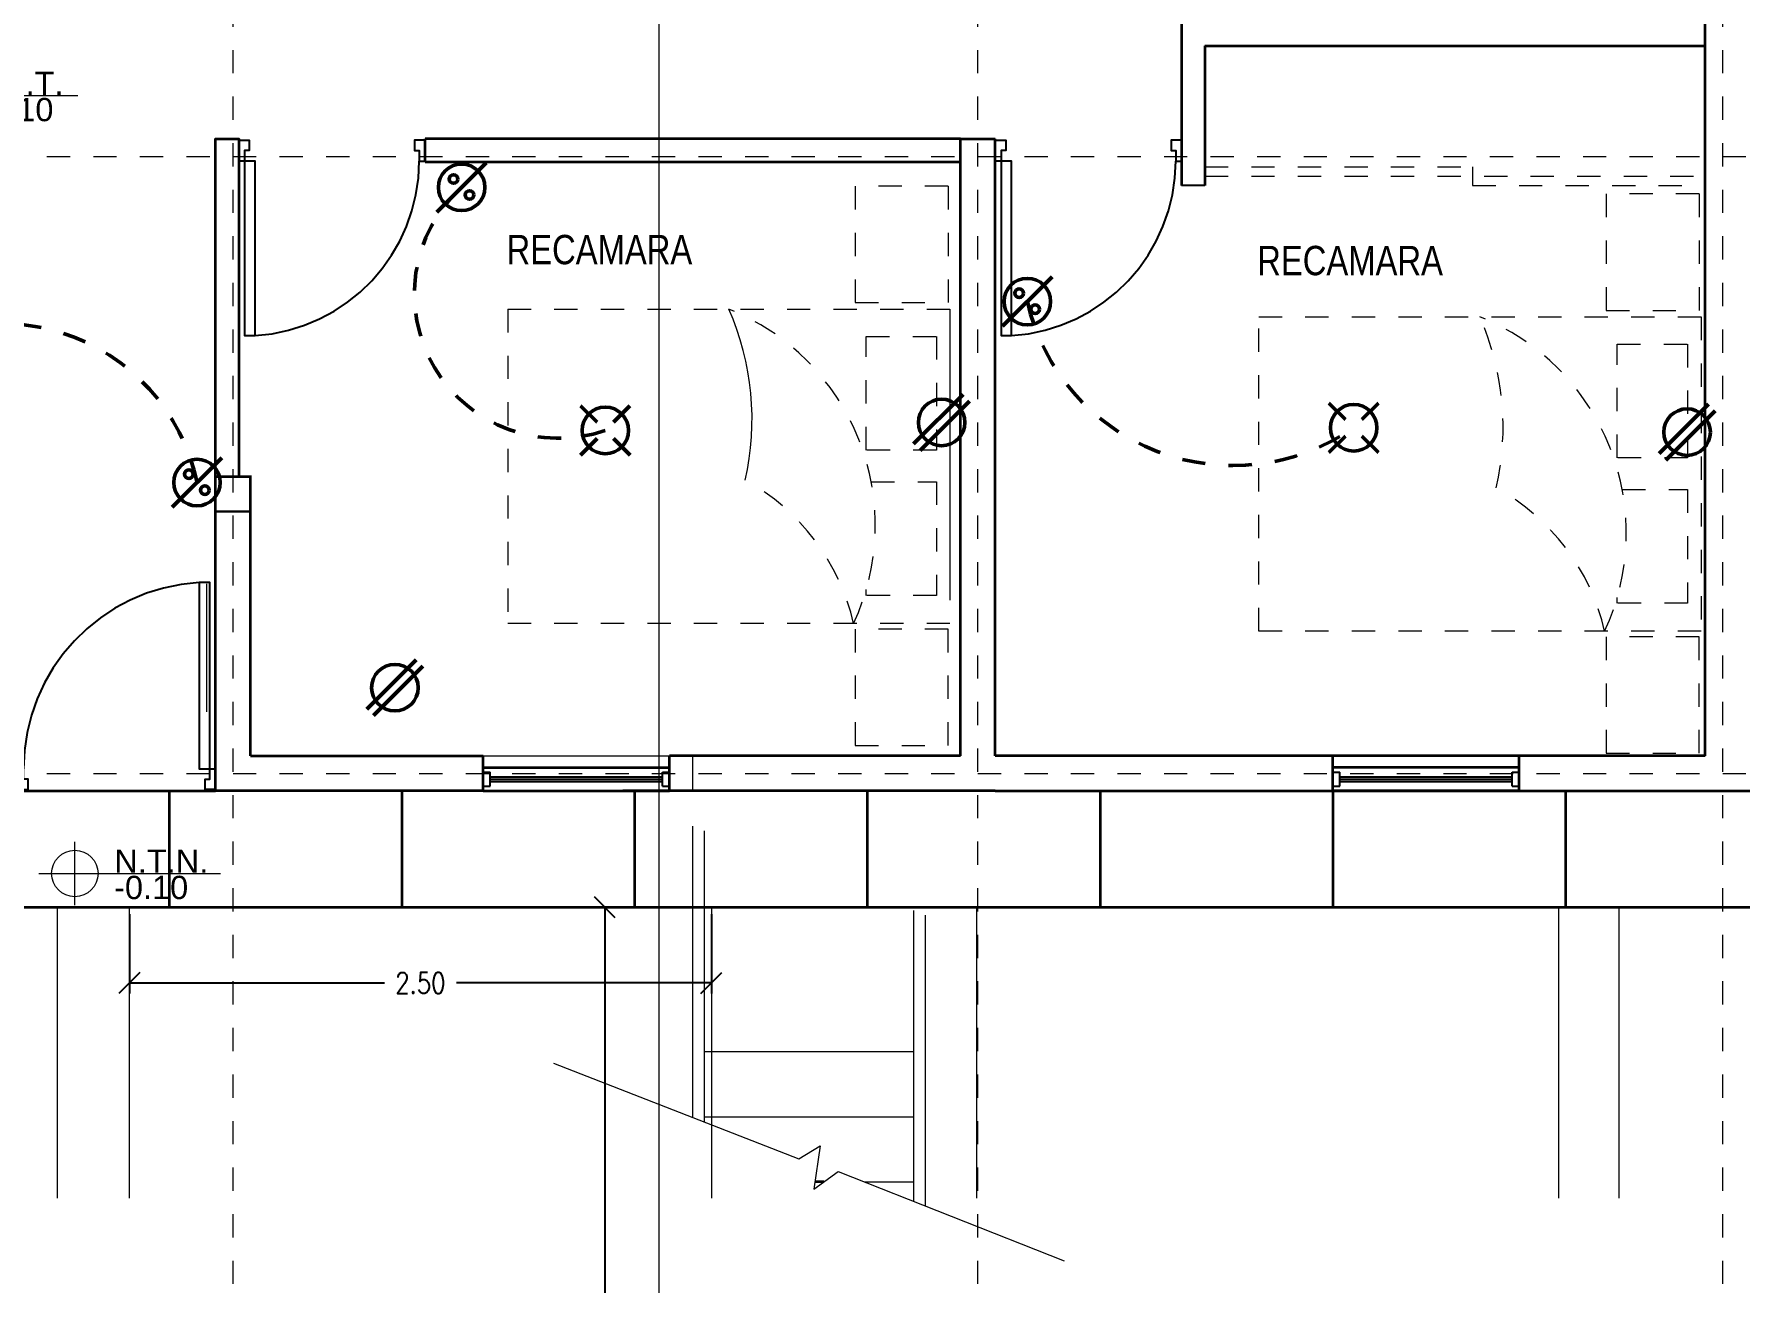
# Model space of a CAD drawing. Header units: metres. Extents: x -255 to -21, y -382 to -241.
# Drawn here: x -174.23 to -166.9, y -344.28 to -338.92 of the extents above; entities that cross this region are included whole.
import ezdxf
from ezdxf.enums import TextEntityAlignment as Align

# ---------------------------------------------------------------- set-up
doc = ezdxf.new("R2010")
doc.units = ezdxf.units.M
doc.header["$LTSCALE"] = 5
doc.header["$MEASUREMENT"] = 0
for name, pattern in [('CENTER2', [1.125, 0.75, -0.125, 0.125, -0.125]), ('DASHDOT', [1, 0.5, -0.25, 0, -0.25]), ('HIDDEN', [0.375, 0.25, -0.125])]:
    doc.linetypes.add(name, pattern=pattern)
doc.layers.get('0').update_dxf_attribs({"color": 30})
for name, color, linetype, lineweight in [('A-ANNO-DIMS', 3, 'Continuous', 18), ('A-ANNO-SYMB', 3, 'Continuous', 18), ('A-ANNO-TEXT', 3, 'Continuous', 18), ('A-DOOR-FULL', 4, 'Continuous', 25), ('A-ELEV-MBE2', 4, 'Continuous', 25), ('A-EQPM-FIXD', 1, 'Continuous', 50), ('A-FLOR-LEVL', 7, 'Continuous', 35), ('A-FLOR-OVHD', 3, 'HIDDEN', 18), ('A-FURN', 8, 'Continuous', 18), ('A-GLAZ-FULL', 4, 'Continuous', 25), ('A-WALL-FULL', 7, 'Continuous', 35), ('A-WALL-FULL-EXTR', 7, 'Continuous', 35), ('A-WALL-FULL-INTR', 7, 'Continuous', 35), ('U-PARK-MNR', 255, 'Continuous', 13)]:
    doc.layers.add(name, color=color, linetype=linetype, lineweight=lineweight)
doc.styles.add('E-ARIAL', font='arial.ttf')
doc.styles.add('E-ROMANS', font='romans.shx', dxfattribs={"width": 0.8})
doc.dimstyles.new('E-0050_TICK_18', dxfattribs={"dimscale": 0.001, "dimtxt": 90, "dimasz": 90, "dimexe": 45, "dimexo": 30, "dimgap": 45, "dimtad": 0, "dimzin": 0, "dimdsep": 46, "dimtxsty": 'E-ROMANS', "dimblk": 'OBLIQUE', "dimcen": 45, "dimclrd": 256, "dimclre": 256, "dimclrt": 256, "dimadec": 0, "dimazin": 0, "dimtfac": 1, "dimtmove": 1, "dimatfit": 3, "dimldrblk": 'OPEN90', "dimfxl": 1, "dimtfill": 1, "dimtolj": 1, "dimtzin": 0, "dimarcsym": 0})

# ---------------------------------------------------------------- blocks, each defined once
blk = doc.blocks.new('DOOR-75')
for points in [[(-0.07, 0.84), (-0.07, 0.09), (-0.025, 0.09), (-0.025, 0.84), (-0.07, 0.84)], [(-0.775, 0.09), (-0.8, 0.09), (-0.8, 0), (-0.755, 0), (-0.755, 0.045), (-0.775, 0.045), (-0.775, 0.09)], [(-0.025, 0.09), (0, 0.09), (0, 0), (-0.045, 0), (-0.045, 0.045), (-0.025, 0.045), (-0.025, 0.09)]]:
    blk.add_lwpolyline(points)
at = {"linetype": 'HIDDEN'}
blk.add_arc((-0.0225, 0.089), 0.7525, 93.61808, 179.92486, dxfattribs=at)
blk = doc.blocks.new('_Oblique')
at = {"color": 0, "linetype": 'ByBlock', "lineweight": -2}
blk.add_line((-0.5, -0.5), (0.5, 0.5), dxfattribs=at)
blk = doc.blocks.new('*D218')
at = {"layer": 'A-ANNO-DIMS', "linetype": 'DASHDOT', "lineweight": -2, "transparency": 16777216}
for p, q in [((-171.3456, -342.6698), (-171.8182, -342.6698)), ((-171.7732, -342.6698), (-171.7732, -345.0151)), ((-171.7732, -347.6698), (-171.7732, -345.3245)), ((-171.3456, -347.6698), (-171.8182, -347.6698))]:
    blk.add_line(p, q, dxfattribs=at)
at = {"layer": 'A-ANNO-DIMS', "linetype": 'DASHDOT', "lineweight": -2, "transparency": 16777216, "xscale": 0.09, "yscale": 0.09, "zscale": 0.09}
for p, rotation in [((-171.7732, -342.6698), 90), ((-171.7732, -347.6698), 270)]:
    blk.add_blockref('_Oblique', p, dxfattribs=dict(at, rotation=rotation))
at = {"layer": 'A-ANNO-DIMS', "linetype": 'DASHDOT', "transparency": 16777216, "insert": (-171.7732, -345.1698), "char_height": 0.09, "attachment_point": 5, "rotation": 90, "style": 'E-ROMANS', "bg_fill": 3, "box_fill_scale": 1.25, "bg_fill_color": 256, "bg_fill_true_color": 13158600, "bg_fill_transparency": 0}
blk.add_mtext('\\A1;5.00', dxfattribs=at)
blk = doc.blocks.new('_Open90')
at = {"color": 0, "linetype": 'ByBlock', "lineweight": -2}
for p, q in [((0, 0), (-1, 0)), ((-0.5, 0.5), (0, 0)), ((0, 0), (-0.5, -0.5))]:
    blk.add_line(p, q, dxfattribs=at)
blk = doc.blocks.new('*D219')
at = {"layer": 'A-ANNO-DIMS', "linetype": 'DASHDOT', "lineweight": -2, "transparency": 16777216}
for p, q in [((-173.8156, -342.6998), (-173.8156, -343.0402)), ((-171.3156, -342.6998), (-171.3156, -343.0402)), ((-173.8156, -342.9952), (-172.7203, -342.9952)), ((-171.3156, -342.9952), (-172.4109, -342.9952))]:
    blk.add_line(p, q, dxfattribs=at)
at = {"layer": 'A-ANNO-DIMS', "linetype": 'DASHDOT', "lineweight": -2, "transparency": 16777216, "xscale": 0.09, "yscale": 0.09, "zscale": 0.09, "rotation": 180}
blk.add_blockref('_Oblique', (-173.8156, -342.9952), dxfattribs=at)
at = {"layer": 'A-ANNO-DIMS', "linetype": 'DASHDOT', "lineweight": -2, "transparency": 16777216, "xscale": 0.09, "yscale": 0.09, "zscale": 0.09}
blk.add_blockref('_Oblique', (-171.3156, -342.9952), dxfattribs=at)
at = {"layer": 'A-ANNO-DIMS', "linetype": 'DASHDOT', "transparency": 16777216, "insert": (-172.5656, -342.9952), "char_height": 0.09, "attachment_point": 5, "style": 'E-ROMANS', "bg_fill": 3, "box_fill_scale": 1.25, "bg_fill_color": 256, "bg_fill_true_color": 13158600, "bg_fill_transparency": 0}
blk.add_mtext('\\A1;2.50', dxfattribs=at)
blk = doc.blocks.new('TAG-LEVEL-PL')
for p, q in [((0, -0.1359), (0, 0.1359)), ((-0.1545, 0), (0.6266, 0))]:
    blk.add_line(p, q)
blk.add_circle((0, 0), 0.1)
at = {"style": 'E-ARIAL'}
blk.add_attdef('REF', text='', height=0.1, dxfattribs=at).set_placement((0.1697, -0.0271), align=Align.BOTTOM_LEFT)
blk.add_attdef('NIVEL', text='', height=0.1, dxfattribs=at).set_placement((0.1688, -0.01), align=Align.TOP_LEFT)
blk = doc.blocks.new('DOOR-80')
for points in [[(-0.07, 0.89), (-0.07, 0.09), (-0.025, 0.09), (-0.025, 0.89), (-0.07, 0.89)], [(-0.825, 0.09), (-0.85, 0.09), (-0.85, 0), (-0.805, 0), (-0.805, 0.045), (-0.825, 0.045), (-0.825, 0.09)], [(-0.025, 0.09), (0, 0.09), (0, 0), (-0.045, 0), (-0.045, 0.045), (-0.025, 0.045), (-0.025, 0.09)]]:
    blk.add_lwpolyline(points)
at = {"linetype": 'HIDDEN'}
blk.add_arc((-0.0227, 0.0891), 0.8023, 93.38109, 179.93414, dxfattribs=at)
blk = doc.blocks.new('*D209')
at = {"layer": 'A-ANNO-DIMS', "linetype": 'DASHDOT', "lineweight": -2, "transparency": 16777216}
for p, q in [((-174.1556, -342.6698), (-174.4216, -342.6698)), ((-174.3766, -342.6698), (-174.3766, -345.0151)), ((-174.3766, -347.6698), (-174.3766, -345.3245)), ((-174.1556, -347.6698), (-174.4216, -347.6698))]:
    blk.add_line(p, q, dxfattribs=at)
at = {"layer": 'A-ANNO-DIMS', "linetype": 'DASHDOT', "lineweight": -2, "transparency": 16777216, "xscale": 0.09, "yscale": 0.09, "zscale": 0.09}
for p, rotation in [((-174.3766, -342.6698), 90), ((-174.3766, -347.6698), 270)]:
    blk.add_blockref('_Oblique', p, dxfattribs=dict(at, rotation=rotation))
at = {"layer": 'A-ANNO-DIMS', "linetype": 'DASHDOT', "transparency": 16777216, "insert": (-174.3766, -345.1698), "char_height": 0.09, "attachment_point": 5, "rotation": 90, "style": 'E-ROMANS', "bg_fill": 3, "box_fill_scale": 1.25, "bg_fill_color": 256, "bg_fill_true_color": 13158600, "bg_fill_transparency": 0}
blk.add_mtext('\\A1;5.00', dxfattribs=at)

msp = doc.modelspace()

# ---------------------------------------------------------------- linework, layer by layer
at = {"layer": 'A-ANNO-DIMS', "linetype": 'DASHDOT'}
for p, q in [((-171.4956, -342.1698), (-171.4956, -342.0198)), ((-171.3956, -342.1698), (-171.3956, -342.0198))]:
    msp.add_line(p, q, dxfattribs=at)
at = {"layer": 'A-ANNO-DIMS', "linetype": 'DASHDOT', "const_width": 0.01}
msp.add_lwpolyline([(-173.4456, -340.8198), (-173.4456, -340.9698), (-173.2956, -340.9698), (-173.2956, -340.8198)], close=True, dxfattribs=at)
at = {"layer": 'A-ANNO-SYMB', "linetype": 'CENTER2', "ltscale": 0.001}
for p, q in [((-170.1706, -348.488), (-170.1706, -335.2448)), ((-166.9706, -348.488), (-166.9706, -335.2448)), ((-177.5706, -339.4448), (-156.3706, -339.4448)), ((-177.5706, -339.4448), (-156.3706, -339.4448)), ((-177.5706, -342.0948), (-156.3706, -342.0948))]:
    msp.add_line(p, q, dxfattribs=at)
at = {"layer": 'A-ELEV-MBE2'}
msp.add_line((-169.1956, -339.5698), (-169.2956, -339.5698), dxfattribs=at)
at = {"layer": 'A-EQPM-FIXD'}
for p, q in [((-172.4946, -339.684), (-172.2824, -339.4719)), ((-170.0641, -340.1747), (-169.852, -339.9626)), ((-170.4464, -340.6796), (-170.2342, -340.4675)), ((-171.8065, -340.5866), (-171.8772, -340.5159)), ((-171.7358, -340.5866), (-171.6651, -340.5159)), ((-170.4181, -340.7079), (-170.206, -340.4957)), ((-168.5913, -340.5752), (-168.662, -340.5045)), ((-168.5206, -340.5752), (-168.4499, -340.5044)), ((-167.2436, -340.7212), (-167.0315, -340.509)), ((-167.2153, -340.7494), (-167.0032, -340.5373)), ((-171.8065, -340.6573), (-171.8772, -340.728)), ((-171.7358, -340.6573), (-171.665, -340.728)), ((-168.5913, -340.6459), (-168.662, -340.7166)), ((-168.5206, -340.6459), (-168.4499, -340.7166)), ((-173.6314, -340.9518), (-173.4193, -340.7396)), ((-172.7954, -341.8188), (-172.5832, -341.6066)), ((-172.7671, -341.847), (-172.555, -341.6349))]:
    msp.add_line(p, q, dxfattribs=at)
for centre, radius in [((-172.3885, -339.5779), 0.1), ((-172.4231, -339.5421), 0.0185), ((-172.3545, -339.6107), 0.0185), ((-169.958, -340.0687), 0.1), ((-169.9927, -340.0328), 0.0185), ((-169.924, -340.1014), 0.0185), ((-171.7711, -340.622), 0.1), ((-170.3262, -340.5877), 0.1), ((-168.5559, -340.6105), 0.1), ((-167.1234, -340.6292), 0.1), ((-173.5254, -340.8457), 0.1), ((-173.56, -340.8098), 0.0185), ((-173.4913, -340.8784), 0.0185), ((-172.6752, -341.7268), 0.1)]:
    msp.add_circle(centre, radius, dxfattribs=at)
at = {"layer": 'A-EQPM-FIXD', "linetype": 'HIDDEN', "ltscale": 0.009}
for centre, radius, start, end in [((-171.9723, -340.0364), 0.6192, 132.23062, 288.96442), ((-169.0738, -339.8656), 0.9072, 192.93134, 304.80828), ((-174.3655, -341.0211), 0.8583, 11.79004, 133.35892)]:
    msp.add_arc(centre, radius, start, end, dxfattribs=at)
at = {"layer": 'A-FLOR-LEVL'}
for p, q in [((-172.2956, -342.0698), (-171.4956, -342.0698)), ((-167.8456, -342.0698), (-168.6456, -342.0698)), ((-174.2956, -342.1698), (-173.4456, -342.1698)), ((-172.2956, -342.1698), (-171.4956, -342.1698)), ((-170.6456, -342.1698), (-170.6456, -342.6698)), ((-170.0956, -342.1698), (-167.0456, -342.1698)), ((-169.6456, -342.1698), (-169.6456, -342.6698)), ((-167.8456, -342.1698), (-168.6456, -342.1698)), ((-168.6456, -342.1698), (-168.6456, -342.6698)), ((-167.6456, -342.1698), (-167.6456, -342.6698)), ((-170.8325, -343.8498), (-170.871, -343.8498))]:
    msp.add_line(p, q, dxfattribs=at)
at = {"layer": 'A-FLOR-OVHD'}
for p, q in [((-172.2956, -342.0198), (-171.4956, -342.0198)), ((-170.4456, -343.9338), (-170.4456, -342.1698)), ((-170.3956, -343.9536), (-170.3956, -342.1698)), ((-170.9393, -343.7498), (-170.8485, -343.6953)), ((-170.8485, -343.6953), (-170.8755, -343.8809)), ((-170.8755, -343.8809), (-170.7709, -343.8053)), ((-170.7709, -343.8053), (-169.8, -344.1889)), ((-170.6583, -343.8498), (-170.4456, -343.8498))]:
    msp.add_line(p, q, dxfattribs=at)
at = {"layer": 'A-FURN', "linetype": 'HIDDEN', "ltscale": 0.001}
for p, q in [((-169.1956, -339.4898), (-168.0456, -339.4898)), ((-169.1956, -339.5298), (-167.0456, -339.5298)), ((-168.0456, -339.4898), (-168.0456, -339.5698)), ((-170.2978, -339.573), (-170.6978, -339.573)), ((-170.6978, -339.573), (-170.6978, -340.073)), ((-170.2978, -339.573), (-170.2978, -340.073)), ((-168.0456, -339.5698), (-167.0456, -339.5698)), ((-167.0712, -339.6064), (-167.4712, -339.6064)), ((-167.4712, -339.6064), (-167.4712, -340.1064)), ((-167.0712, -339.6064), (-167.0712, -340.1064)), ((-172.1903, -340.1009), (-172.1903, -341.4509)), ((-172.1903, -340.1009), (-170.2903, -340.1009)), ((-170.6978, -340.073), (-170.2978, -340.073)), ((-167.4712, -340.1064), (-167.0712, -340.1064)), ((-168.9637, -341.4843), (-168.9637, -340.1343)), ((-168.9637, -340.1343), (-167.0637, -340.1343)), ((-167.0637, -340.1343), (-167.0637, -341.4843)), ((-170.2903, -341.4509), (-172.1903, -341.4509)), ((-170.2978, -341.4751), (-170.6978, -341.4751)), ((-170.6978, -341.4751), (-170.6978, -341.9751)), ((-170.2978, -341.9751), (-170.2978, -341.4751)), ((-167.0637, -341.4843), (-168.9637, -341.4843)), ((-167.0712, -341.5085), (-167.4712, -341.5085)), ((-167.4712, -341.5085), (-167.4712, -342.0085)), ((-167.0712, -342.0085), (-167.0712, -341.5085)), ((-170.6978, -341.9751), (-170.2978, -341.9751)), ((-167.4712, -342.0085), (-167.0712, -342.0085))]:
    msp.add_line(p, q, dxfattribs=at)
at = {"layer": 'A-FURN', "linetype": 'HIDDEN'}
for p, q in [((-170.2903, -340.1009), (-170.2903, -341.4509)), ((-173.4837, -341.8304), (-173.4837, -341.2804))]:
    msp.add_line(p, q, dxfattribs=at)
at = {"layer": 'A-FURN', "linetype": 'HIDDEN', "ltscale": 0.001}
for points in [[(-170.6501, -340.2178), (-170.3479, -340.2178), (-170.3479, -340.7061), (-170.6501, -340.7061)], [(-167.4235, -340.2511), (-167.1212, -340.2511), (-167.1212, -340.7395), (-167.4235, -340.7395)]]:
    msp.add_lwpolyline(points, close=True, dxfattribs=at)
for points in [[(-170.6289, -340.8421), (-170.3479, -340.8421), (-170.3479, -341.3305), (-170.6501, -341.3305), (-170.6501, -341.3057)], [(-167.4022, -340.8755), (-167.1212, -340.8755), (-167.1212, -341.3638), (-167.4235, -341.3638), (-167.4235, -341.3391)]]:
    msp.add_lwpolyline(points, dxfattribs=at)
for centre, radius, start, end in [((-171.6109, -341.0294), 0.9997, 335.06144, 68.24413), ((-168.3842, -341.0627), 0.9997, 335.06144, 68.24413), ((-169.0844, -340.6071), 1.1704, 347.0735, 23.82862), ((-171.6217, -341.6614), 0.9412, 12.92314, 61.3328), ((-168.3951, -341.6947), 0.9412, 12.92314, 61.3328)]:
    msp.add_arc(centre, radius, start, end, dxfattribs=at)
at = {"layer": 'A-FURN', "linetype": 'HIDDEN'}
msp.add_arc((-172.311, -340.5737), 1.1704, 347.0735, 23.82862, dxfattribs=at)
at = {"layer": 'A-GLAZ-FULL'}
for p, q in [((-172.2956, -342.0898), (-172.2656, -342.0898)), ((-172.2656, -342.1498), (-172.2656, -342.0898)), ((-171.5256, -342.0898), (-171.4956, -342.0898)), ((-171.5256, -342.1498), (-171.5256, -342.0898)), ((-168.6456, -342.0898), (-168.6156, -342.0898)), ((-167.8756, -342.0898), (-167.8456, -342.0898)), ((-172.2956, -342.1498), (-172.2656, -342.1498)), ((-172.2656, -342.1098), (-171.5256, -342.1098)), ((-172.2656, -342.1198), (-171.5256, -342.1198)), ((-172.2656, -342.1298), (-171.5256, -342.1298)), ((-171.5256, -342.1498), (-171.4956, -342.1498)), ((-168.6456, -342.1498), (-168.6156, -342.1498)), ((-168.6156, -342.1098), (-167.8756, -342.1098)), ((-168.6156, -342.1198), (-167.8756, -342.1198)), ((-168.6156, -342.1298), (-167.8756, -342.1298)), ((-167.8756, -342.1498), (-167.8456, -342.1498))]:
    msp.add_line(p, q, dxfattribs=at)
at = {"layer": 'A-GLAZ-FULL', "ltscale": 0.001}
for p, q in [((-168.6156, -342.1498), (-168.6156, -342.0898)), ((-167.8756, -342.1498), (-167.8756, -342.0898))]:
    msp.add_line(p, q, dxfattribs=at)
at = {"layer": 'A-WALL-FULL'}
msp.add_line((-173.2956, -342.0198), (-173.2956, -340.8198), dxfattribs=at)
at = {"layer": 'A-WALL-FULL-EXTR'}
for p, q in [((-167.0456, -342.0198), (-167.0456, -336.3198)), ((-170.2456, -342.0198), (-170.2456, -339.3698)), ((-170.2456, -339.3698), (-170.0956, -339.3698)), ((-170.0956, -342.0198), (-170.0956, -339.3698)), ((-173.4456, -340.8198), (-173.2956, -340.8198)), ((-173.4456, -340.8198), (-173.2956, -340.8198)), ((-173.4456, -342.1698), (-173.4456, -340.8198)), ((-173.2956, -341.0198), (-173.2956, -340.8198)), ((-173.2956, -342.0198), (-173.2956, -340.8198)), ((-173.2956, -342.0198), (-172.2956, -342.0198)), ((-172.2956, -342.1698), (-172.2956, -342.0198)), ((-171.4956, -342.1698), (-171.4956, -342.0198)), ((-170.2456, -342.0198), (-171.4956, -342.0198)), ((-167.0456, -342.0198), (-170.0956, -342.0198)), ((-168.6456, -342.1698), (-168.6456, -342.0198)), ((-167.8456, -342.1698), (-167.8456, -342.0198)), ((-173.2956, -342.1698), (-173.4456, -342.1698)), ((-172.2956, -342.1698), (-173.2956, -342.1698)), ((-170.0956, -342.1698), (-171.6956, -342.1698)), ((-170.0956, -342.1698), (-163.8456, -342.1698))]:
    msp.add_line(p, q, dxfattribs=at)
at = {"layer": 'A-WALL-FULL-INTR'}
for p, q in [((-169.2956, -338.2698), (-169.2956, -339.5698)), ((-169.1956, -338.9698), (-169.1956, -339.5698)), ((-169.1956, -338.9698), (-167.0456, -338.9698)), ((-170.2456, -339.3698), (-172.5456, -339.3698)), ((-172.5456, -339.4698), (-172.5456, -339.3698)), ((-170.2456, -339.4698), (-172.5456, -339.4698))]:
    msp.add_line(p, q, dxfattribs=at)
msp.add_lwpolyline([(-173.4456, -340.8198), (-173.4456, -339.3698), (-173.3456, -339.3698), (-173.3456, -340.8198)], dxfattribs=at)
at = {"layer": 'U-PARK-MNR', "linetype": 'HIDDEN'}
for points in [[(-174.1256, -347.6698), (-176.6456, -347.6698), (-176.6456, -342.6698), (-174.1256, -342.6698), (-174.1256, -347.6698)], [(-167.6756, -347.6698), (-170.1756, -347.6698), (-170.1756, -342.6698), (-167.6756, -342.6698), (-167.6756, -347.6698)], [(-164.9156, -347.6698), (-167.4156, -347.6698), (-167.4156, -342.6698), (-164.9156, -342.6698), (-164.9156, -347.6698)]]:
    msp.add_lwpolyline(points, dxfattribs=at)

# ---------------------------------------------------------------- block references
at = {"layer": 'A-ANNO-SYMB'}
msp.add_blockref('TAG-LEVEL-PL', (-174.6644, -339.1838), dxfattribs=at).add_auto_attribs({'NIVEL': '+0.10', 'REF': 'N.P.T.'})
at = {"layer": 'A-DOOR-FULL'}
for p, rotation in [((-173.3456, -339.3748), 180), ((-170.0956, -339.3748), 179.9999999999577)]:
    msp.add_blockref('DOOR-75', p, dxfattribs=dict(at, rotation=rotation))
msp.add_blockref('DOOR-80', (-173.4456, -342.1648), dxfattribs=at)

# ---------------------------------------------------------------- texts
at = {"layer": 'A-ANNO-TEXT', "char_height": 0.126, "attachment_point": 1, "style": 'E-ROMANS'}
for insert in [(-172.1955, -339.7821), (-168.9704, -339.8292)]:
    msp.add_mtext('{\\fArial|b0|i0|c0|p34;RECAMARA}', dxfattribs=dict(at, insert=insert))

# ---------------------------------------------------------------- dimensions: what is measured, and where the dimension line sits
at = {"layer": 'A-ANNO-DIMS', "linetype": 'DASHDOT'}
dim = msp.add_linear_dim(base=(-171.7732, -347.6698), p1=(-171.3156, -342.6698), p2=(-171.3156, -347.6698), angle=90, dimstyle='E-0050_TICK_18', dxfattribs=at)
dim.commit()
dim.dimension.update_dxf_attribs({"geometry": '*D218', "text_midpoint": (-171.7732, -345.1698)})

# ---------------------------------------------------------------- next in the draw order: linework, layer by layer
at = {"layer": 'A-FLOR-OVHD'}
for p, q in [((-171.9931, -343.3395), (-170.9393, -343.7498)), ((-171.3456, -343.2898), (-170.4456, -343.2898)), ((-171.3456, -343.5698), (-170.4456, -343.5698))]:
    msp.add_line(p, q, dxfattribs=at)

# ---------------------------------------------------------------- next in the draw order: dimensions: what is measured, and where the dimension line sits
at = {"layer": 'A-ANNO-DIMS', "linetype": 'DASHDOT'}
dim = msp.add_linear_dim(base=(-171.3156, -342.9952), p1=(-173.8156, -342.6698), p2=(-171.3156, -342.6698), dimstyle='E-0050_TICK_18', dxfattribs=at)
dim.commit()
dim.dimension.update_dxf_attribs({"geometry": '*D219', "text_midpoint": (-172.5656, -342.9952)})

# ---------------------------------------------------------------- next in the draw order: linework, layer by layer
at = {"layer": 'A-ANNO-SYMB', "linetype": 'CENTER2', "ltscale": 0.001}
msp.add_line((-173.3706, -348.488), (-173.3706, -335.2448), dxfattribs=at)
at = {"layer": 'A-ANNO-SYMB'}
msp.add_line((-171.5395, -348.3417), (-171.5395, -335.2981), dxfattribs=at)
at = {"layer": 'A-FLOR-LEVL'}
for p, q in [((-173.6456, -342.1698), (-173.6456, -342.6698)), ((-172.6456, -342.1698), (-172.6456, -342.6698)), ((-171.6456, -342.1698), (-171.6456, -342.6698)), ((-176.6456, -342.6698), (-157.2956, -342.6698))]:
    msp.add_line(p, q, dxfattribs=at)
at = {"layer": 'A-FLOR-OVHD'}
for p, q in [((-171.3956, -343.5722), (-171.3956, -342.1698)), ((-171.3456, -343.5916), (-171.3456, -342.1698))]:
    msp.add_line(p, q, dxfattribs=at)
at = {"layer": 'U-PARK-MNR', "linetype": 'HIDDEN'}
msp.add_lwpolyline([(-171.3156, -347.6698), (-173.8156, -347.6698), (-173.8156, -342.6698), (-171.3156, -342.6698), (-171.3156, -347.6698)], dxfattribs=at)

# ---------------------------------------------------------------- next in the draw order: block references
at = {"layer": 'A-ANNO-SYMB'}
msp.add_blockref('TAG-LEVEL-PL', (-174.0503, -342.5249), dxfattribs=at).add_auto_attribs({'NIVEL': '-0.10', 'REF': 'N.T.N.'})

# ---------------------------------------------------------------- next in the draw order: dimensions: what is measured, and where the dimension line sits
at = {"layer": 'A-ANNO-DIMS', "linetype": 'DASHDOT'}
dim = msp.add_linear_dim(base=(-174.3766, -342.6698), p1=(-174.1256, -347.6698), p2=(-174.1256, -342.6698), angle=90, dimstyle='E-0050_TICK_18', dxfattribs=at)
dim.commit()
dim.dimension.update_dxf_attribs({"geometry": '*D209', "text_midpoint": (-174.3766, -345.1698)})

doc.saveas('drawing.dxf')
